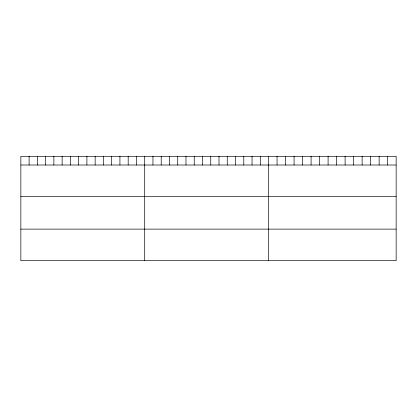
<?xml version="1.0" encoding="UTF-8"?>
<svg xmlns="http://www.w3.org/2000/svg" width="417" height="417" viewBox="0 0 417 417"><rect width="100%" height="100%" fill="white"/><g stroke="black" fill="none" stroke-linecap="round" stroke-linejoin="round"><path stroke-width="0.63" d="M396.15 165.012L396.15 260.693L20.85 260.693L20.85 156.307L396.15 156.307L396.15 165.012L20.85 165.012M20.85 196.589L396.15 196.589M20.85 229.121L396.15 229.121M387.643 156.307L387.643 165.012M379.136 156.307L379.136 165.012M370.63 156.307L370.63 165.012M362.123 156.307L362.123 165.012M353.616 156.307L353.616 165.012M345.109 156.307L345.109 165.012M336.602 156.307L336.602 165.012M328.096 156.307L328.096 165.012M319.589 156.307L319.589 165.012M311.082 156.307L311.082 165.012M302.575 156.307L302.575 165.012M294.068 156.307L294.068 165.012M285.562 156.307L285.562 165.012M277.055 156.307L277.055 165.012M268.548 156.307L268.548 260.693M260.291 156.307L260.291 165.012M252.035 156.307L252.035 165.012M243.778 156.307L243.778 165.012M235.522 156.307L235.522 165.012M227.265 156.307L227.265 165.012M219.008 156.307L219.008 165.012M210.752 156.307L210.752 165.012M202.495 156.307L202.495 165.012M194.239 156.307L194.239 165.012M185.982 156.307L185.982 165.012M177.725 156.307L177.725 165.012M169.469 156.307L169.469 165.012M161.212 156.307L161.212 165.012M152.956 156.307L152.956 165.012M144.699 156.307L144.699 260.693M136.442 156.307L136.442 165.012M128.186 156.307L128.186 165.012M119.929 156.307L119.929 165.012M111.673 156.307L111.673 165.012M103.416 156.307L103.416 165.012M95.159 156.307L95.159 165.012M86.903 156.307L86.903 165.012M78.646 156.307L78.646 165.012M70.39 156.307L70.39 165.012M62.133 156.307L62.133 165.012M53.876 156.307L53.876 165.012M45.62 156.307L45.62 165.012M37.363 156.307L37.363 165.012M29.107 156.307L29.107 165.012"/></g></svg>
